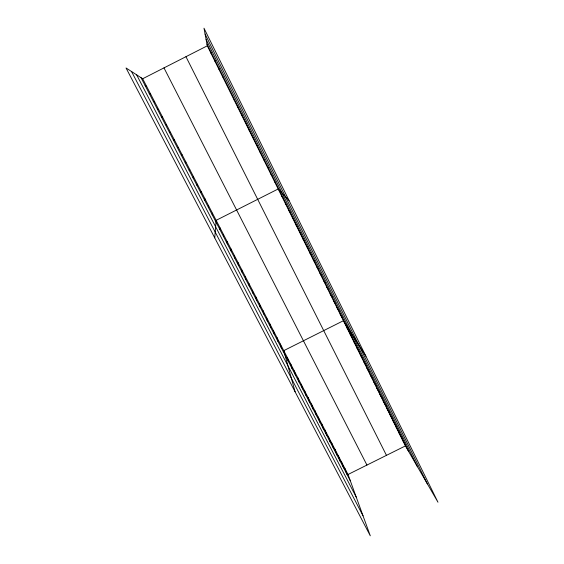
<?xml version="1.0" encoding="UTF-8"?>
<svg xmlns="http://www.w3.org/2000/svg" width="564" height="564" viewBox="0 0 564 564"><rect width="100%" height="100%" fill="white"/><g stroke="black" fill="none" stroke-linecap="round" stroke-linejoin="round"><path stroke-width="0.85" d="M219.777 229.351L219.84 227.454M226.538 84.678L226.608 83.74M214.743 237.888L216.146 220.327L278.186 188.975L288.994 200.396M212.219 214.792L212.431 213.171M230.338 92.348L230.479 91.565M208.412 207.46L208.701 205.98M204.591 200.1L204.951 198.761M234.116 99.983L234.335 99.356M200.749 192.705L201.186 191.506M196.892 185.281L197.407 184.216M237.881 107.583L238.177 107.111M193.022 177.822L193.614 176.906M189.13 170.321L189.8 169.552M241.625 115.148L241.998 114.83M185.218 162.799L185.965 162.171M181.291 155.234L182.123 154.755M142.678 78.748L348.023 474.486L370.287 535.8L126.026 67.962L142.678 78.748L207.298 45.818L203.992 28.2L437.974 502.214L405.417 445.912L207.298 45.818M348.023 474.486L405.417 445.912M245.354 122.677L245.798 122.508M177.35 147.634L178.252 147.31M173.388 140.006L174.375 139.823M249.069 130.171L249.584 130.157M169.404 132.336L170.476 132.307M165.407 124.637L166.556 124.764M161.389 116.896L162.622 117.178M252.764 137.637L253.356 137.771M157.356 109.127L158.667 109.557M153.302 101.316L154.698 101.908M256.444 145.068L257.106 145.35M149.227 93.476L150.708 94.223M145.138 85.594L146.703 86.504M260.11 152.47L260.843 152.893M263.755 159.831L264.558 160.409M267.385 167.17L268.26 167.889M271.002 174.466L271.947 175.326M274.605 181.735L275.613 182.743M281.753 196.18L282.902 197.463M285.306 203.357L286.526 204.774M288.846 210.499L290.129 212.057M292.371 217.612L293.717 219.304M295.874 224.698L297.291 226.524M299.364 231.748L300.845 233.707M302.84 238.769L304.384 240.856M306.308 245.756L307.909 247.977M309.749 252.721L311.42 255.069M313.182 259.651L314.916 262.126M316.601 266.553L318.392 269.155M320.007 273.42L321.861 276.156M323.391 280.266L325.308 283.121M326.767 287.083L328.741 290.065M330.13 293.865L332.161 296.967M333.472 300.619L335.566 303.848M336.807 307.352L338.957 310.701M340.12 314.049L342.334 317.518M365.951 356.3L343.427 320.719L283.762 350.646L295.085 391.761M346.818 327.564L349.144 331.272M350.188 334.382L352.578 338.21M353.55 341.171L355.997 345.112M356.899 347.925L359.402 351.985M360.227 354.65L362.786 358.831M363.547 361.355L366.163 365.648M366.847 368.024L369.519 372.43M370.139 374.665L372.867 379.191M373.417 381.278L376.195 385.917M376.674 387.863L379.509 392.614M379.924 394.426L382.815 399.284M383.16 400.955L386.1 405.925M386.375 407.455L389.371 412.538M389.583 413.934L392.636 419.123M392.777 420.384L395.879 425.679M395.956 426.807L399.108 432.207M399.122 433.201L402.329 438.707M402.28 439.567L405.53 445.179M131.546 71.536L363.019 515.799M141.028 77.677L350.279 480.704M136.615 74.822L356.251 497.152M163.983 67.891L366.945 465.067M185.951 56.696L386.46 455.352M205.084 34.044L427.35 483.841M206.093 39.402L417.452 466.724M206.967 44.07L408.724 451.623M344.766 468.212L346.973 474.331M341.495 461.909L343.645 467.93M338.217 455.585L340.311 461.5M334.917 449.233L336.955 455.042M331.611 442.853L333.592 448.563M328.283 436.444L330.208 442.049M324.942 430.015L326.817 435.507M321.593 423.55L323.405 428.943M318.223 417.064L319.978 422.344M314.846 410.55L316.538 415.717M311.448 404.007L313.083 409.069M308.043 397.437L309.615 402.386M304.616 390.838L306.132 395.674M301.176 384.211L302.628 388.934M297.721 377.549L299.117 382.166M294.26 370.865L295.585 375.363M290.77 364.154L292.039 368.539M287.273 357.414L288.479 361.679M280.336 344.047L281.415 348.073M276.896 337.413L277.918 341.326M273.448 330.758L274.4 334.558M269.98 324.074L270.868 327.754M266.497 317.363L267.322 320.923M263 310.623L263.755 314.056M259.482 303.855L260.18 307.168M255.957 297.059L256.585 300.245M252.418 290.234L252.975 293.294M248.858 283.375L249.351 286.315M210.936 52.078L211.183 53.665M245.284 276.494L245.714 279.307M241.695 269.578L242.055 272.264M214.877 60.052L215.046 61.469M238.093 262.634L238.382 265.186M234.476 255.654L234.694 258.086M218.804 67.983L218.895 69.245M230.838 248.653L230.986 250.945M227.193 241.618L227.271 243.782M222.717 75.879L222.724 76.979M223.527 234.553L223.527 236.584"/></g></svg>
